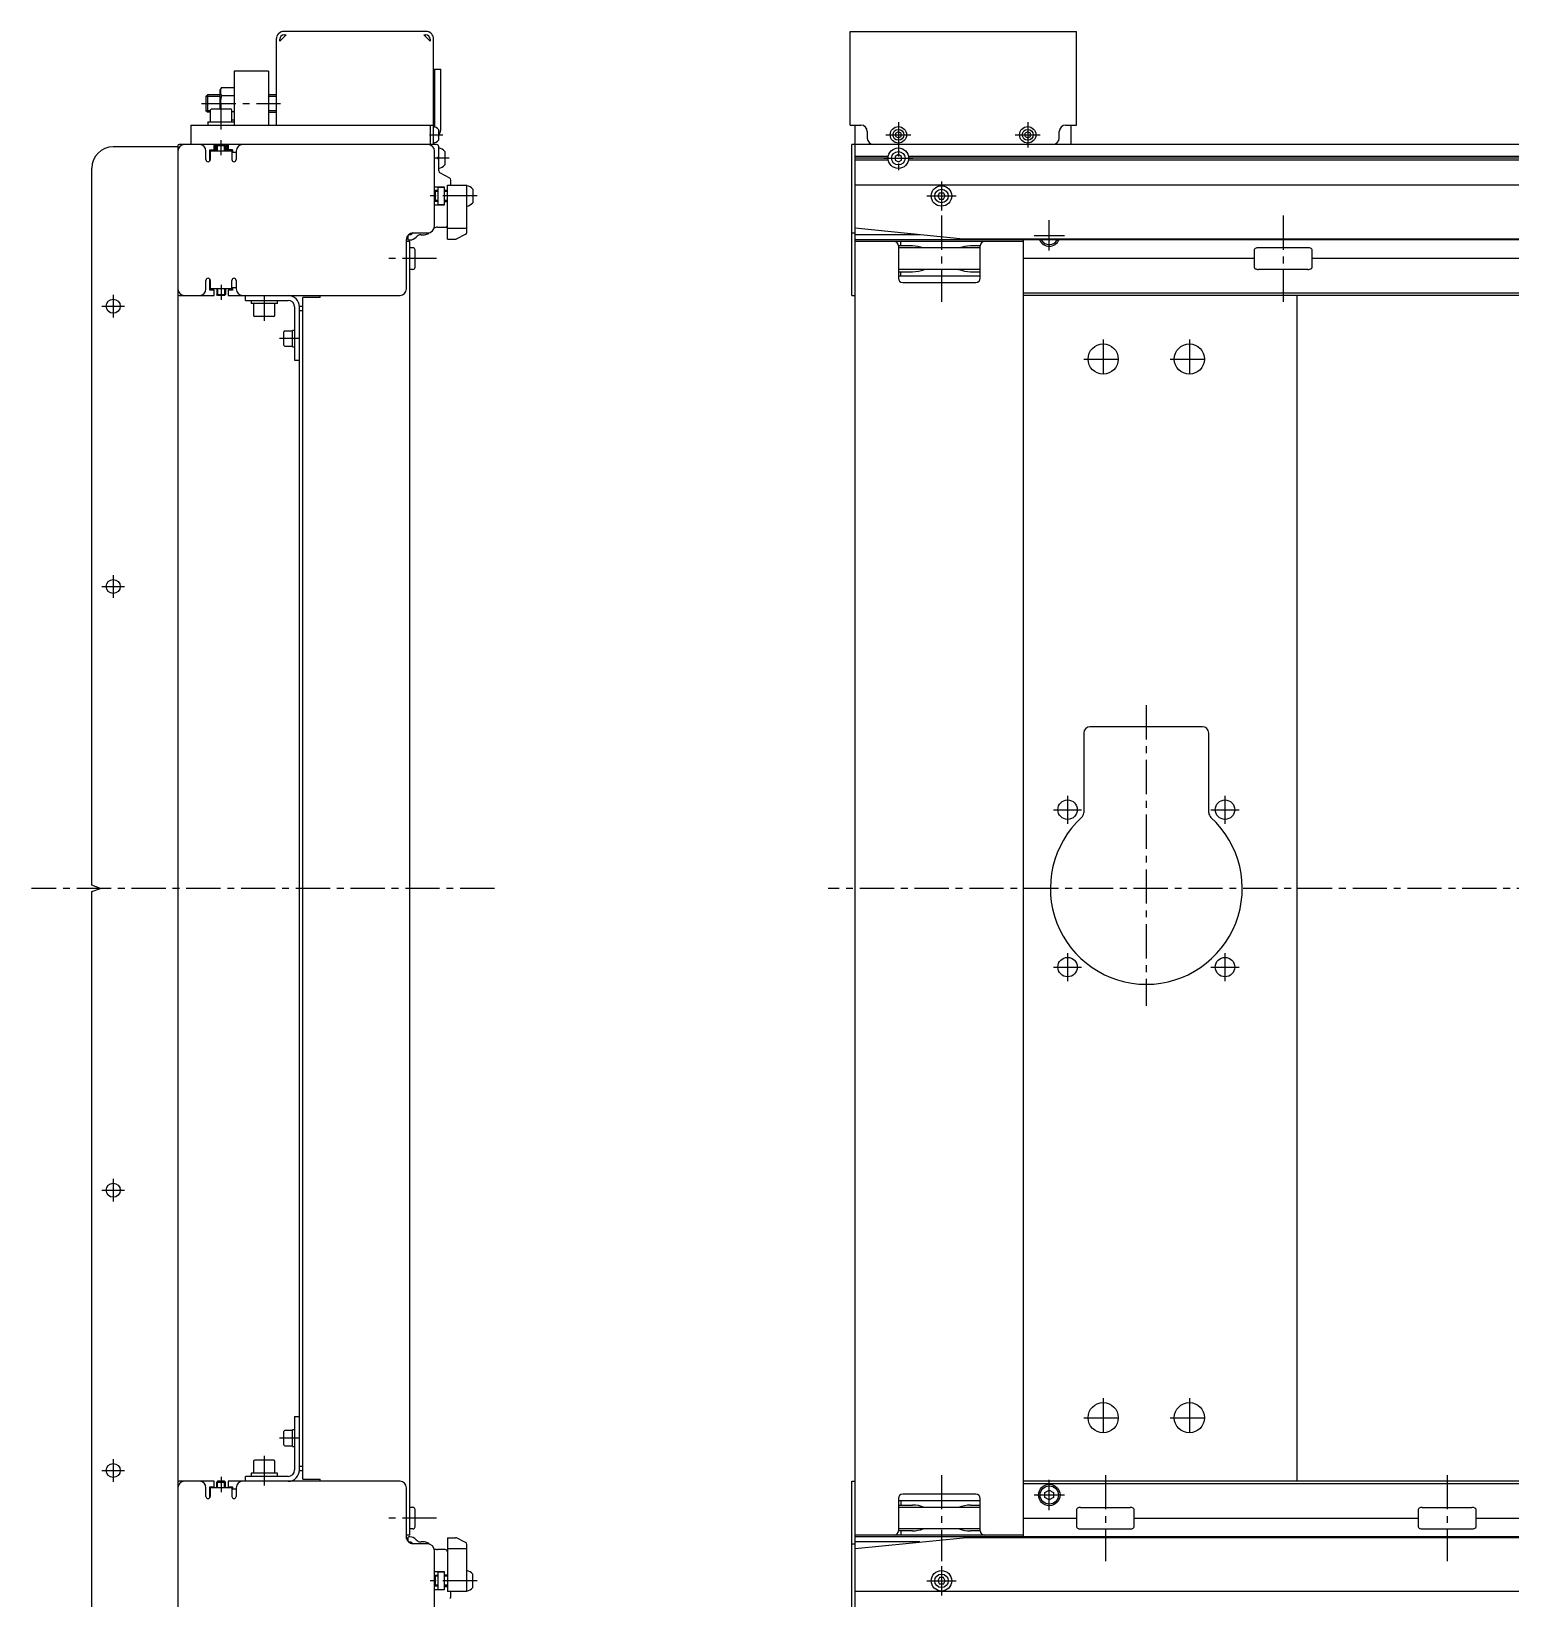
# Model space of a CAD drawing. Extents: x -10 to 4016, y -8 to 1201.
# Drawn here: x -10 to 676, y 474 to 1201 of the extents above; entities that cross this region are included whole.
import ezdxf

# ---------------------------------------------------------------- set-up
doc = ezdxf.new("R2010")
doc.units = 0
doc.header["$LTSCALE"] = 0.5
doc.linetypes.add('CENTER', pattern=[50.8, 31.75, -6.35, 6.35, -6.35])
for name, color, linetype in [('MSM_CENTER', 1, 'CENTER'), ('MSM_CONTINUOUS', 7, 'CONTINUOUS'), ('MSM_NARROW', 5, 'CONTINUOUS')]:
    doc.layers.add(name, color=color, linetype=linetype)

msp = doc.modelspace()

# ---------------------------------------------------------------- linework, layer by layer
at = {"layer": 'MSM_CENTER'}
for p, q in [((69, 1167.4), (105.6, 1167.4)), ((78, 1155.4), (78, 1166.9)), ((392.15, 1158.7), (392.15, 1135.3)), ((452.15, 1158.7), (452.15, 1147.1)), ((78, 1143.4), (78, 1150.4)), ((174.6, 1152.9), (180.8, 1152.9)), ((386.35, 1152.9), (397.95, 1152.9)), ((446.35, 1152.9), (457.95, 1152.9)), ((183.75, 1142.05), (177, 1142.05)), ((385.4, 1142.05), (398.9, 1142.05)), ((412.15, 1131.3), (412.15, 1117.8)), ((196.75, 1124.55), (175, 1124.55)), ((405.4, 1124.55), (418.9, 1124.55)), ((412.15, 1115.5), (412.15, 1075.5)), ((462.15, 1099.25), (462.15, 1113.25)), ((570.65, 1115.5), (570.65, 1075.5)), ((455.15, 1106.25), (469.15, 1106.25)), ((178, 1095.5), (155.5, 1095.5)), ((78, 1083.4), (78, 1076.4)), ((28, 1078.65), (28, 1068.15)), ((98, 1078.1), (98, 1066.6)), ((22.75, 1073.4), (33.25, 1073.4)), ((114.1, 1058.4), (105.1, 1058.4)), ((487.15, 1057.9), (487.15, 1039.9)), ((527.15, 1057.9), (527.15, 1039.9)), ((478.15, 1048.9), (496.15, 1048.9)), ((518.15, 1048.9), (536.15, 1048.9)), ((28, 948.65), (28, 938.15)), ((22.75, 943.4), (33.25, 943.4)), ((507.15, 888.4), (507.15, 748.9)), ((470.65, 846.4), (470.65, 833.4)), ((543.65, 846.4), (543.65, 833.4)), ((464.15, 839.9), (477.15, 839.9)), ((537.15, 839.9), (550.15, 839.9)), ((204.75, 803.4), (-10, 803.4)), ((3158.75, 803.4), (359.65, 803.4)), ((470.65, 773.4), (470.65, 760.4)), ((543.65, 773.4), (543.65, 760.4)), ((464.15, 766.9), (477.15, 766.9)), ((537.15, 766.9), (550.15, 766.9)), ((22.75, 663.4), (33.25, 663.4)), ((28, 668.65), (28, 658.15)), ((487.15, 566.9), (487.15, 548.9)), ((527.15, 566.9), (527.15, 548.9)), ((478.15, 557.9), (496.15, 557.9)), ((518.15, 557.9), (536.15, 557.9)), ((114.1, 548.4), (105.1, 548.4)), ((28, 538.65), (28, 528.15)), ((98, 540.2), (98, 526.4)), ((22.75, 533.4), (33.25, 533.4)), ((412.15, 531.3), (412.15, 491.3)), ((488.15, 531.3), (488.15, 491.3)), ((646.65, 531.3), (646.65, 491.3)), ((78, 530.4), (78, 523.4)), ((462.15, 515.05), (462.15, 529.05)), ((455.15, 522.05), (469.15, 522.05)), ((178, 511.3), (155.5, 511.3)), ((412.15, 489), (412.15, 475.5)), ((196.75, 482.25), (175, 482.25)), ((405.4, 482.25), (418.9, 482.25))]:
    msp.add_line(p, q, dxfattribs=at)
at = {"layer": 'MSM_CONTINUOUS'}
for p, q in [((173, 1200.9), (107.2, 1200.9)), ((369.75, 1157.4), (369.75, 1200.9)), ((369.75, 1200.9), (474.75, 1200.9)), ((474.75, 1157.4), (474.75, 1200.9)), ((103.6, 1197.3), (103.6, 1157.4)), ((108.2, 1199.3), (105.2, 1196.3)), ((105.2, 1196.3), (105.2, 1197.3)), ((107.2, 1199.3), (108.2, 1199.3)), ((175, 1196.3), (172, 1199.3)), ((172, 1199.3), (173, 1199.3)), ((175, 1197.3), (175, 1196.3)), ((176.6, 1148.4), (176.6, 1197.3)), ((100, 1182.4), (84, 1182.4)), ((84, 1182.4), (84, 1157.4)), ((100, 1182.4), (100, 1157.4)), ((177, 1183.4), (177, 1156.6)), ((177, 1183.4), (180, 1183.4)), ((180, 1156.4), (180, 1183.4)), ((71, 1170.72), (71.68, 1171.4)), ((71, 1170.72), (71, 1164.08)), ((77.5, 1171.4), (71.68, 1171.4)), ((71.68, 1171.4), (71.68, 1163.4)), ((78.22, 1174.91), (77.5, 1173.65)), ((77.5, 1173.65), (77.5, 1164.9)), ((78.22, 1174.91), (84, 1174.91)), ((78.22, 1171.15), (84, 1171.15)), ((103.6, 1171.4), (100, 1171.4)), ((71.68, 1163.4), (71, 1164.08)), ((73, 1163.4), (71.68, 1163.4)), ((73, 1164.3), (73, 1158.9)), ((73.6, 1164.9), (82.4, 1164.9)), ((83, 1158.9), (83, 1164.3)), ((83, 1163.65), (84, 1163.65)), ((100, 1163.4), (103.6, 1163.4)), ((64, 1157.4), (64, 1148.4)), ((64, 1157.4), (176.6, 1157.4)), ((71.9, 1158.9), (71.9, 1157.4)), ((71.9, 1158.9), (84, 1158.9)), ((83, 1159.89), (84, 1159.89)), ((175, 1157.4), (175, 1148.4)), ((369.75, 1157.4), (374.75, 1157.4)), ((372.15, 449.4), (372.15, 1157.4)), ((469.75, 1157.4), (474.75, 1157.4)), ((472.15, 1157.4), (472.15, 1148.4)), ((178.8, 1155.42), (178.8, 1150.37)), ((377.75, 1154.4), (377.75, 1151.4)), ((392.15, 1154.34), (390.9, 1153.62)), ((390.9, 1152.18), (390.9, 1153.62)), ((390.9, 1152.18), (392.15, 1151.46)), ((393.4, 1153.62), (392.15, 1154.34)), ((392.15, 1151.46), (393.4, 1152.18)), ((393.4, 1152.18), (393.4, 1153.62)), ((452.15, 1154.34), (450.9, 1153.62)), ((450.9, 1152.18), (450.9, 1153.62)), ((450.9, 1152.18), (452.15, 1151.46)), ((453.4, 1153.62), (452.15, 1154.34)), ((452.15, 1151.46), (453.4, 1152.18)), ((453.4, 1152.18), (453.4, 1153.62)), ((466.75, 1151.4), (466.75, 1154.4)), ((58, 1147.4), (28, 1147.4)), ((58, 1147.9), (58, 458.9)), ((176.6, 1148.4), (58.5, 1148.4)), ((71, 1141.4), (71, 1145.4)), ((72.75, 1140.9), (72.75, 1145.9)), ((72.75, 1145.9), (76, 1145.9)), ((73, 1145.9), (73, 1141.4)), ((83, 1145.4), (73, 1145.4)), ((74.75, 1145.9), (74.75, 1148.4)), ((75, 1148.4), (75, 1145.9)), ((76.38, 1148.4), (76, 1148.02)), ((76, 1145.4), (76, 1148.02)), ((76, 1148.02), (80, 1148.02)), ((80, 1148.02), (79.62, 1148.4)), ((80, 1145.4), (80, 1148.02)), ((83.25, 1145.9), (80, 1145.9)), ((81, 1145.9), (81, 1148.4)), ((81.25, 1148.4), (81.25, 1145.9)), ((83, 1145.9), (83, 1141.4)), ((83.25, 1145.9), (83.25, 1144.9)), ((83.25, 1144.9), (85, 1144.9)), ((85, 1145.4), (85, 1141.4)), ((178, 1148.35), (174.55, 1148.35)), ((177, 1110.6), (177, 1145.4)), ((178.5, 1142.05), (179, 1142.92)), ((179, 1141.18), (178.5, 1142.05)), ((179, 1136.15), (179, 1147.35)), ((181.75, 1145.17), (181.75, 1138.92)), ((3148.75, 1148.4), (370.55, 1148.4)), ((370.55, 1078.4), (370.55, 1148.4)), ((3147.15, 1148.35), (372.15, 1148.35)), ((387.48, 1142.92), (372.15, 1142.92)), ((387.4, 1142.05), (372.15, 1142.05)), ((392.15, 1143.78), (390.65, 1142.92)), ((390.65, 1142.92), (390.65, 1141.18)), ((393.65, 1142.92), (392.15, 1143.78)), ((393.65, 1141.18), (393.65, 1142.92)), ((3122.48, 1142.92), (396.82, 1142.92)), ((3122.4, 1142.05), (396.9, 1142.05)), ((397.15, 1148.35), (397.15, 1148.4)), ((427.15, 1148.4), (427.15, 1148.35)), ((18, 804.9), (18, 1137.4)), ((72.87, 1140.9), (72.75, 1140.9)), ((184.07, 1132.83), (179.53, 1135.27)), ((387.48, 1141.18), (372.15, 1141.18)), ((390.65, 1141.18), (392.15, 1140.32)), ((392.15, 1140.32), (393.65, 1141.18)), ((3122.48, 1141.18), (396.82, 1141.18)), ((177, 1128.8), (181.5, 1128.8)), ((177.43, 1127.05), (177, 1126.62)), ((178.5, 1127.05), (177.43, 1127.05)), ((177.43, 1122.05), (177.43, 1127.05)), ((181.5, 1128.55), (178.5, 1128.55)), ((178.5, 1128.55), (178.5, 1120.55)), ((181.5, 1128.8), (181.5, 1120.3)), ((181.5, 1127.3), (183, 1127.3)), ((183, 1127.05), (181.5, 1127.05)), ((183, 1104.55), (183, 1129.55)), ((183, 1129.55), (192, 1129.55)), ((184.6, 1129.55), (184.6, 1131.95)), ((192, 1107.67), (192, 1129.55)), ((194.75, 1127.67), (194.75, 1121.42)), ((3147.15, 1129.55), (372.15, 1129.55)), ((177, 1122.48), (177.43, 1122.05)), ((181.5, 1120.3), (177, 1120.3)), ((178.5, 1122.05), (177.43, 1122.05)), ((178.5, 1120.55), (181.5, 1120.55)), ((181.5, 1122.05), (183, 1122.05)), ((183, 1121.8), (181.5, 1121.8)), ((411.28, 1126.05), (410.42, 1124.55)), ((410.42, 1124.55), (411.28, 1123.05)), ((411.28, 1126.05), (413.02, 1126.05)), ((411.28, 1123.05), (413.02, 1123.05)), ((413.88, 1124.55), (413.02, 1126.05)), ((413.02, 1123.05), (413.88, 1124.55)), ((164.08, 1105.09), (164.08, 1103.4)), ((164.6, 1105.76), (164.6, 1104.65)), ((167, 1107.4), (173.8, 1107.4)), ((170.74, 1106.55), (172.36, 1106.55)), ((174.48, 1107.43), (174.54, 1107.49)), ((178.34, 1110.05), (182, 1110.05)), ((183, 1109.55), (192, 1109.55)), ((187.21, 1104.66), (191.45, 1106.77)), ((370.55, 1107.4), (372.15, 1107.4)), ((422.15, 1104.55), (372.15, 1109.55)), ((402.15, 1106.55), (372.15, 1106.55)), ((164, 1081.4), (164, 1104.4)), ((165.5, 1103.4), (164, 1103.4)), ((165.1, 1104.15), (165.6, 1104.15)), ((165.5, 503.4), (165.5, 1103.4)), ((167, 1100.5), (165.5, 1100.5)), ((168, 1091.5), (168, 1099.5)), ((183, 1104.55), (186.76, 1104.55)), ((3147.15, 1104.15), (372.15, 1104.15)), ((450.15, 1103.4), (372.15, 1103.4)), ((398.72, 1101.4), (392.15, 1101.4)), ((392.15, 1101.4), (392.15, 1086.4)), ((430.15, 1100.5), (392.15, 1100.5)), ((393.28, 1101.4), (393.28, 1103.4)), ((3147.15, 1104.55), (422.15, 1104.55)), ((430.15, 1101.4), (425.58, 1101.4)), ((430.15, 1086.4), (430.15, 1101.4)), ((431.02, 1103.4), (431.02, 1103.05)), ((450.15, 502.65), (450.15, 1104.15)), ((462.15, 1103.94), (461.79, 1104.15)), ((462.51, 1104.15), (462.15, 1103.94)), ((557.21, 1099.5), (557.21, 1091.5)), ((582.12, 1100.5), (559.18, 1100.5)), ((584.09, 1091.5), (584.09, 1099.5)), ((167, 1090.5), (165.5, 1090.5)), ((430.15, 1090.5), (392.15, 1090.5)), ((557.21, 1095.5), (450.15, 1095.5)), ((582.12, 1090.5), (559.18, 1090.5)), ((715.71, 1095.5), (584.09, 1095.5)), ((71, 1081.4), (71, 1085.4)), ((72.75, 1085.9), (72.87, 1085.9)), ((72.75, 1080.9), (72.75, 1085.9)), ((73, 1085.4), (73, 1081.4)), ((83, 1081.4), (83, 1085.4)), ((85, 1085.4), (85, 1081.4)), ((392.15, 1089.4), (398.72, 1089.4)), ((430.15, 1087.4), (392.15, 1087.4)), ((393.28, 1087.4), (393.28, 1089.4)), ((394.15, 1084.4), (428.15, 1084.4)), ((425.58, 1089.4), (430.15, 1089.4)), ((58.5, 1078.4), (74.75, 1078.4)), ((74.75, 1080.9), (72.75, 1080.9)), ((83, 1081.4), (73, 1081.4)), ((74.75, 1078.4), (74.75, 1080.9)), ((76, 1081.4), (76, 1078.78)), ((76.38, 1078.4), (76, 1078.78)), ((76, 1078.78), (80, 1078.78)), ((79.62, 1078.4), (76.38, 1078.4)), ((80, 1078.78), (79.62, 1078.4)), ((80, 1081.4), (80, 1078.78)), ((83.25, 1080.9), (81.25, 1080.9)), ((81.25, 1080.9), (81.25, 1078.4)), ((81.25, 1078.4), (161, 1078.4)), ((83.25, 1081.9), (83.25, 1080.9)), ((85, 1081.9), (83.25, 1081.9)), ((89.4, 1076.1), (89.4, 1078.4)), ((89.4, 1076.1), (109.1, 1076.1)), ((91.9, 1076.1), (91.9, 1074.6)), ((104.1, 1074.6), (104.1, 1076.1)), ((124, 1077.4), (116, 1077.4)), ((116, 529.4), (116, 1077.4)), ((124, 1077.4), (124, 1078.4)), ((370.55, 1078.4), (372.15, 1078.4)), ((3144.65, 1079.4), (450.15, 1079.4)), ((3148.75, 1078.4), (450.15, 1078.4)), ((577.15, 528.4), (577.15, 1078.4)), ((104.1, 1074.6), (91.9, 1074.6)), ((93, 1074.6), (93, 1069.2)), ((102.4, 1068.6), (93.6, 1068.6)), ((103, 1069.2), (103, 1074.6)), ((112.1, 1073.1), (112.1, 1048.4)), ((114.4, 533.4), (114.4, 1073.4)), ((114.4, 1073.4), (116, 1073.4)), ((114.4, 1071.4), (116, 1071.4)), ((107.1, 1055.3), (107.1, 1061.5)), ((111.1, 1061.9), (107.5, 1061.9)), ((112.1, 1062.2), (111.1, 1062.2)), ((111.1, 1054.6), (111.1, 1062.2)), ((107.5, 1054.9), (111.1, 1054.9)), ((111.1, 1054.6), (112.1, 1054.6)), ((112.1, 1048.4), (114.4, 1048.4)), ((478.15, 875.4), (478.15, 838.5)), ((533.15, 878.4), (481.15, 878.4)), ((536.15, 838.5), (536.15, 875.4)), ((22, 803.4), (18, 804.9)), ((18, 801.9), (22, 803.4)), ((18, 469.4), (18, 801.9)), ((112.1, 558.4), (112.1, 533.7)), ((112.1, 558.4), (114.4, 558.4)), ((107.1, 545.3), (107.1, 551.5)), ((111.1, 551.9), (107.5, 551.9)), ((112.1, 552.2), (111.1, 552.2)), ((111.1, 544.6), (111.1, 552.2)), ((102.4, 538.2), (93.6, 538.2)), ((107.5, 544.9), (111.1, 544.9)), ((111.1, 544.6), (112.1, 544.6)), ((109.1, 530.7), (89.4, 530.7)), ((89.4, 528.4), (89.4, 530.7)), ((91.9, 532.2), (91.9, 530.7)), ((104.1, 532.2), (91.9, 532.2)), ((93, 537.6), (93, 532.2)), ((103, 532.2), (103, 537.6)), ((104.1, 530.7), (104.1, 532.2)), ((114.4, 535.4), (116, 535.4)), ((114.4, 533.4), (116, 533.4)), ((74.75, 528.4), (58.5, 528.4)), ((71, 521.4), (71, 525.4)), ((72.75, 520.9), (72.75, 525.9)), ((72.75, 525.9), (74.75, 525.9)), ((73, 525.4), (73, 521.4)), ((83, 525.4), (73, 525.4)), ((74.75, 525.9), (74.75, 528.4)), ((76.38, 528.4), (76, 528.02)), ((76, 525.4), (76, 528.02)), ((76, 528.02), (80, 528.02)), ((79.62, 528.4), (76.38, 528.4)), ((80, 528.02), (79.62, 528.4)), ((80, 525.4), (80, 528.02)), ((81.25, 528.4), (81.25, 525.9)), ((161, 528.4), (81.25, 528.4)), ((81.25, 525.9), (83.25, 525.9)), ((83, 525.4), (83, 521.4)), ((83.25, 525.9), (83.25, 524.9)), ((83.25, 524.9), (85, 524.9)), ((85, 525.4), (85, 521.4)), ((116, 529.4), (124, 529.4)), ((124, 528.4), (124, 529.4)), ((164, 502.4), (164, 525.4)), ((370.55, 528.4), (372.15, 528.4)), ((370.55, 458.4), (370.55, 528.4)), ((3148.75, 528.4), (450.15, 528.4)), ((450.15, 527.4), (3144.65, 527.4)), ((460.15, 523.2), (462.15, 524.36)), ((462.15, 524.36), (464.15, 523.2)), ((72.87, 520.9), (72.75, 520.9)), ((167, 516.3), (165.5, 516.3)), ((392.15, 520.4), (392.15, 505.4)), ((430.15, 519.4), (392.15, 519.4)), ((392.15, 517.4), (398.72, 517.4)), ((430.15, 516.3), (392.15, 516.3)), ((393.28, 519.4), (393.28, 517.4)), ((428.15, 522.4), (394.15, 522.4)), ((425.58, 517.4), (430.15, 517.4)), ((430.15, 505.4), (430.15, 520.4)), ((460.15, 520.9), (460.15, 523.2)), ((462.15, 519.74), (460.15, 520.9)), ((464.15, 520.9), (462.15, 519.74)), ((464.15, 523.2), (464.15, 520.9)), ((476.68, 516.3), (499.62, 516.3)), ((635.18, 516.3), (658.12, 516.3)), ((168, 507.3), (168, 515.3)), ((450.15, 511.3), (474.71, 511.3)), ((474.71, 515.3), (474.71, 507.3)), ((501.59, 507.3), (501.59, 515.3)), ((501.59, 511.3), (633.21, 511.3)), ((633.21, 515.3), (633.21, 507.3)), ((660.09, 507.3), (660.09, 515.3)), ((660.09, 511.3), (791.71, 511.3)), ((165.5, 503.4), (164, 503.4)), ((164.08, 501.71), (164.08, 503.4)), ((164.6, 502.15), (164.6, 501.04)), ((165.6, 502.65), (165.1, 502.65)), ((167, 506.3), (165.5, 506.3)), ((183, 502.25), (186.76, 502.25)), ((183, 502.25), (183, 477.25)), ((191.45, 500.03), (187.21, 502.14)), ((450.15, 503.4), (372.15, 503.4)), ((3147.15, 502.65), (372.15, 502.65)), ((372.15, 497.25), (422.15, 502.25)), ((430.15, 506.3), (392.15, 506.3)), ((398.72, 505.4), (392.15, 505.4)), ((393.28, 505.4), (393.28, 503.4)), ((3147.15, 502.25), (422.15, 502.25)), ((430.15, 505.4), (425.58, 505.4)), ((431.02, 503.4), (431.02, 503.75)), ((476.68, 506.3), (499.62, 506.3)), ((635.18, 506.3), (658.12, 506.3)), ((173.8, 499.4), (167, 499.4)), ((172.36, 500.25), (170.74, 500.25)), ((174.54, 499.31), (174.48, 499.37)), ((177, 461.4), (177, 496.2)), ((182, 496.75), (178.34, 496.75)), ((183, 497.25), (192, 497.25)), ((192, 477.25), (192, 499.13)), ((370.55, 499.4), (372.15, 499.4)), ((402.15, 500.25), (372.15, 500.25)), ((177, 486.5), (181.5, 486.5)), ((177.43, 484.75), (177, 484.32)), ((177, 480.18), (177.43, 479.75)), ((178.5, 484.75), (177.43, 484.75)), ((177.43, 479.75), (177.43, 484.75)), ((181.5, 486.25), (178.5, 486.25)), ((178.5, 486.25), (178.5, 478.25)), ((181.5, 486.5), (181.5, 478)), ((181.5, 485), (183, 485)), ((183, 484.75), (181.5, 484.75)), ((194.75, 479.12), (194.75, 485.37)), ((411.28, 483.75), (410.42, 482.25)), ((410.42, 482.25), (411.28, 480.75)), ((413.02, 483.75), (411.28, 483.75)), ((413.02, 480.75), (411.28, 480.75)), ((413.88, 482.25), (413.02, 483.75)), ((413.02, 480.75), (413.88, 482.25)), ((181.5, 478), (177, 478)), ((178.5, 479.75), (177.43, 479.75)), ((178.5, 478.25), (181.5, 478.25)), ((181.5, 479.75), (183, 479.75)), ((183, 479.5), (181.5, 479.5)), ((192, 477.25), (183, 477.25)), ((184.6, 474.85), (184.6, 477.25)), ((3147.15, 477.25), (372.15, 477.25))]:
    msp.add_line(p, q, dxfattribs=at)
for centre, radius in [((392.15, 1152.9), 3.8), ((452.15, 1152.9), 3.8), ((392.15, 1152.9), 2.53), ((452.15, 1152.9), 2.53), ((392.15, 1142.05), 4.75), ((392.15, 1142.05), 3.13), ((412.15, 1124.55), 4.75), ((412.15, 1124.55), 3.13), ((28, 1073.4), 3.25), ((487.15, 1048.9), 7), ((527.15, 1048.9), 7), ((28, 943.4), 3.25), ((470.65, 839.9), 4.5), ((543.65, 839.9), 4.5), ((470.65, 766.9), 4.5), ((543.65, 766.9), 4.5), ((28, 663.4), 3.25), ((487.15, 557.9), 7), ((527.15, 557.9), 7), ((28, 533.4), 3.25), ((462.15, 522.05), 5), ((462.15, 522.05), 4.25), ((412.15, 482.25), 4.75), ((412.15, 482.25), 3.13)]:
    msp.add_circle(centre, radius, dxfattribs=at)
for centre, radius, start, end in [((107.2, 1197.3), 3.6, 90, 180), ((173, 1197.3), 3.6, 0, 90), ((107.2, 1197.3), 2, 90, 180), ((173, 1197.3), 2, 0, 90), ((81.12, 1173.03), 3.45, 147.05809, 212.94191), ((91.18, 1167.37), 13.5, 163.7284, 190.55098), ((73.6, 1164.3), 0.6, 90, 180), ((82.4, 1164.3), 0.6, 0, 90), ((175.9, 1152.96), 3.8, 40.35915, 79.45237), ((172, 1156.4), 8, 328.21167, 0), ((374.75, 1154.4), 3, 0, 90), ((469.75, 1154.4), 3, 90, 180), ((175.9, 1152.84), 3.8, 280.54763, 319.64085), ((380.75, 1151.4), 3, 180, 270), ((463.75, 1151.4), 3, 270, 0), ((28, 1137.4), 10, 90, 180), ((58.5, 1147.9), 0.5, 90, 180), ((61, 1145.4), 3, 90, 180), ((68, 1145.4), 3, 0, 90), ((72, 1141.4), 1, 180, 0), ((84, 1141.4), 1, 180, 0), ((88, 1145.4), 3, 90, 180), ((174, 1145.4), 3, 0, 90), ((178, 1147.35), 1, 0, 90), ((178.1, 1142.14), 4.75, 39.77311, 79.06843), ((178.1, 1141.96), 4.75, 280.93157, 320.22689), ((180, 1136.15), 1, 180, 241.82141), ((183.6, 1131.95), 1, 0, 61.82141), ((191.1, 1124.64), 4.75, 39.77311, 79.06843), ((191.1, 1124.46), 4.75, 280.93157, 320.22689), ((167, 1104.4), 3, 90, 180), ((165.6, 1107.85), 2, 238.60552, 245.33635), ((164.9, 1105.76), 0.3, 116.65416, 180), ((165.6, 1107.85), 1.25, 245.73782, 338.43652), ((165.6, 1107.85), 3.7, 270, 320.07449), ((170.74, 1103.55), 3, 90, 140.0745), ((172.36, 1109.55), 3, 270, 315), ((173.8, 1110.6), 3.2, 270, 0), ((178.34, 1107.05), 3, 90, 119.66548), ((182, 1111.05), 1, 270, 0), ((191, 1107.67), 1, 296.56505, 0), ((165.1, 1104.65), 0.5, 180, 270), ((167, 1099.5), 1, 0, 90), ((186.76, 1105.55), 1, 270, 296.56505), ((390.15, 1101.4), 2, 360, 90), ((397.99, 1083.66), 17.75, 71.52352, 87.64045), ((425.84, 1084.64), 16.76, 90.88764, 108.88418), ((432.15, 1101.4), 2, 90, 180), ((462.15, 1106.25), 5, 204.83459, 335.16541), ((462.15, 1106.25), 4.25, 209.61158, 330.38842), ((558.08, 1099.38), 0.882, 115.53281, 172.10275), ((559.16, 1097.09), 3.41, 89.66873, 115.24537), ((582.14, 1097.09), 3.41, 64.75463, 90.33127), ((583.22, 1099.38), 0.882, 7.89725, 64.46719), ((167, 1091.5), 1, 270, 0), ((398.5, 1105.25), 15.85, 270.80489, 291.4888), ((426.32, 1107.22), 17.83, 249.62634, 267.6096), ((558.08, 1091.62), 0.882, 187.89725, 244.46719), ((559.16, 1093.91), 3.41, 244.75463, 270.33127), ((582.14, 1093.91), 3.41, 269.66873, 295.24537), ((583.22, 1091.62), 0.882, 295.53281, 352.10275), ((72, 1085.4), 1, 0, 180), ((84, 1085.4), 1, 0, 180), ((394.15, 1086.4), 2, 180, 270), ((428.15, 1086.4), 2, 270, 0), ((61, 1081.4), 3, 180, 270), ((58.5, 1078.9), 0.5, 180, 270), ((68, 1081.4), 3, 270, 0), ((88, 1081.4), 3, 180, 270), ((109.1, 1073.1), 5.3, 0, 90), ((109.1, 1073.1), 3, 0, 90), ((161, 1081.4), 3, 270, 0), ((93.6, 1069.2), 0.6, 180, 270), ((102.4, 1069.2), 0.6, 270, 0), ((107.5, 1061.5), 0.4, 90, 180), ((107.5, 1055.3), 0.4, 180, 270), ((481.15, 875.4), 3, 90, 180), ((533.15, 875.4), 3, 360, 90), ((507.15, 803.4), 44.5, 132.35205, 47.64795), ((475.15, 838.5), 3, 312.35205, 0), ((539.15, 838.5), 3, 180, 227.64795), ((107.5, 551.5), 0.4, 90, 180), ((107.5, 545.3), 0.4, 180, 270), ((93.6, 537.6), 0.6, 90, 180), ((102.4, 537.6), 0.6, 0, 90), ((109.1, 533.7), 5.3, 270, 0), ((109.1, 533.7), 3, 270, 0), ((58.5, 527.9), 0.5, 90, 180), ((61, 525.4), 3, 90, 180), ((68, 525.4), 3, 0, 90), ((88, 525.4), 3, 90, 180), ((161, 525.4), 3, 0, 90), ((72, 521.4), 1, 180, 0), ((84, 521.4), 1, 180, 0), ((167, 515.3), 1, 0, 90), ((394.15, 520.4), 2, 90, 180), ((398.5, 501.55), 15.85, 68.5112, 89.19511), ((426.32, 499.58), 17.83, 92.3904, 110.37366), ((428.15, 520.4), 2, 360, 90), ((476.66, 512.89), 3.41, 89.66873, 115.24537), ((499.64, 512.89), 3.41, 64.75463, 90.33127), ((635.16, 512.89), 3.41, 89.66873, 115.24537), ((658.14, 512.89), 3.41, 64.75463, 90.33127), ((475.58, 515.18), 0.882, 115.53281, 172.10275), ((500.72, 515.18), 0.882, 7.89725, 64.46719), ((634.08, 515.18), 0.882, 115.53281, 172.10275), ((659.22, 515.18), 0.882, 7.89725, 64.46719), ((167, 502.4), 3, 180, 270), ((165.1, 502.15), 0.5, 90, 180), ((165.6, 498.95), 3.7, 39.9255, 90), ((167, 507.3), 1, 270, 0), ((186.76, 501.25), 1, 63.43495, 90), ((390.15, 505.4), 2, 270, 0), ((397.99, 523.14), 17.75, 272.35955, 288.47648), ((425.84, 522.16), 16.76, 251.11582, 269.11236), ((432.15, 505.4), 2, 180, 270), ((475.58, 507.42), 0.882, 187.89725, 244.46719), ((476.66, 509.71), 3.41, 244.75463, 270.33127), ((499.64, 509.71), 3.41, 269.66873, 295.24537), ((500.72, 507.42), 0.882, 295.53281, 352.10275), ((634.08, 507.42), 0.882, 187.89725, 244.46719), ((635.16, 509.71), 3.41, 244.75463, 270.33127), ((658.14, 509.71), 3.41, 269.66873, 295.24537), ((659.22, 507.42), 0.882, 295.53281, 352.10275), ((165.6, 498.95), 2, 114.66365, 121.39448), ((164.9, 501.04), 0.3, 180, 243.34584), ((165.6, 498.95), 1.25, 21.56348, 114.26218), ((170.74, 503.25), 3, 219.92551, 270), ((172.36, 497.25), 3, 45, 90), ((173.8, 496.2), 3.2, 0, 90), ((178.34, 499.75), 3, 240.33452, 270), ((182, 495.75), 1, 0, 90), ((191, 499.13), 1, 0, 63.43495), ((191.1, 482.34), 4.75, 39.77311, 79.06843), ((183.6, 474.85), 1, 298.17859, 0), ((191.1, 482.16), 4.75, 280.93157, 320.22689)]:
    msp.add_arc(centre, radius, start, end, dxfattribs=at)
at = {"layer": 'MSM_NARROW'}
for p, q in [((77.5, 1170.72), (71, 1170.72)), ((103.6, 1170.72), (100, 1170.72)), ((73, 1164.08), (71, 1164.08)), ((103.6, 1164.08), (100, 1164.08)), ((75.54, 1145.9), (75.54, 1148.4)), ((76.38, 1145.4), (76.38, 1148.4)), ((79.62, 1145.4), (79.62, 1148.4)), ((80.46, 1145.9), (80.46, 1148.4)), ((178.5, 1126.62), (177, 1126.62)), ((178.5, 1122.48), (177, 1122.48)), ((183, 1126.62), (181.5, 1126.62)), ((183, 1122.48), (181.5, 1122.48)), ((76.38, 1081.4), (76.38, 1078.4)), ((79.62, 1081.4), (79.62, 1078.4)), ((76.38, 525.4), (76.38, 528.4)), ((79.62, 525.4), (79.62, 528.4)), ((178.5, 484.32), (177, 484.32)), ((178.5, 480.18), (177, 480.18)), ((183, 484.32), (181.5, 484.32)), ((183, 480.18), (181.5, 480.18))]:
    msp.add_line(p, q, dxfattribs=at)

doc.saveas('drawing.dxf')
